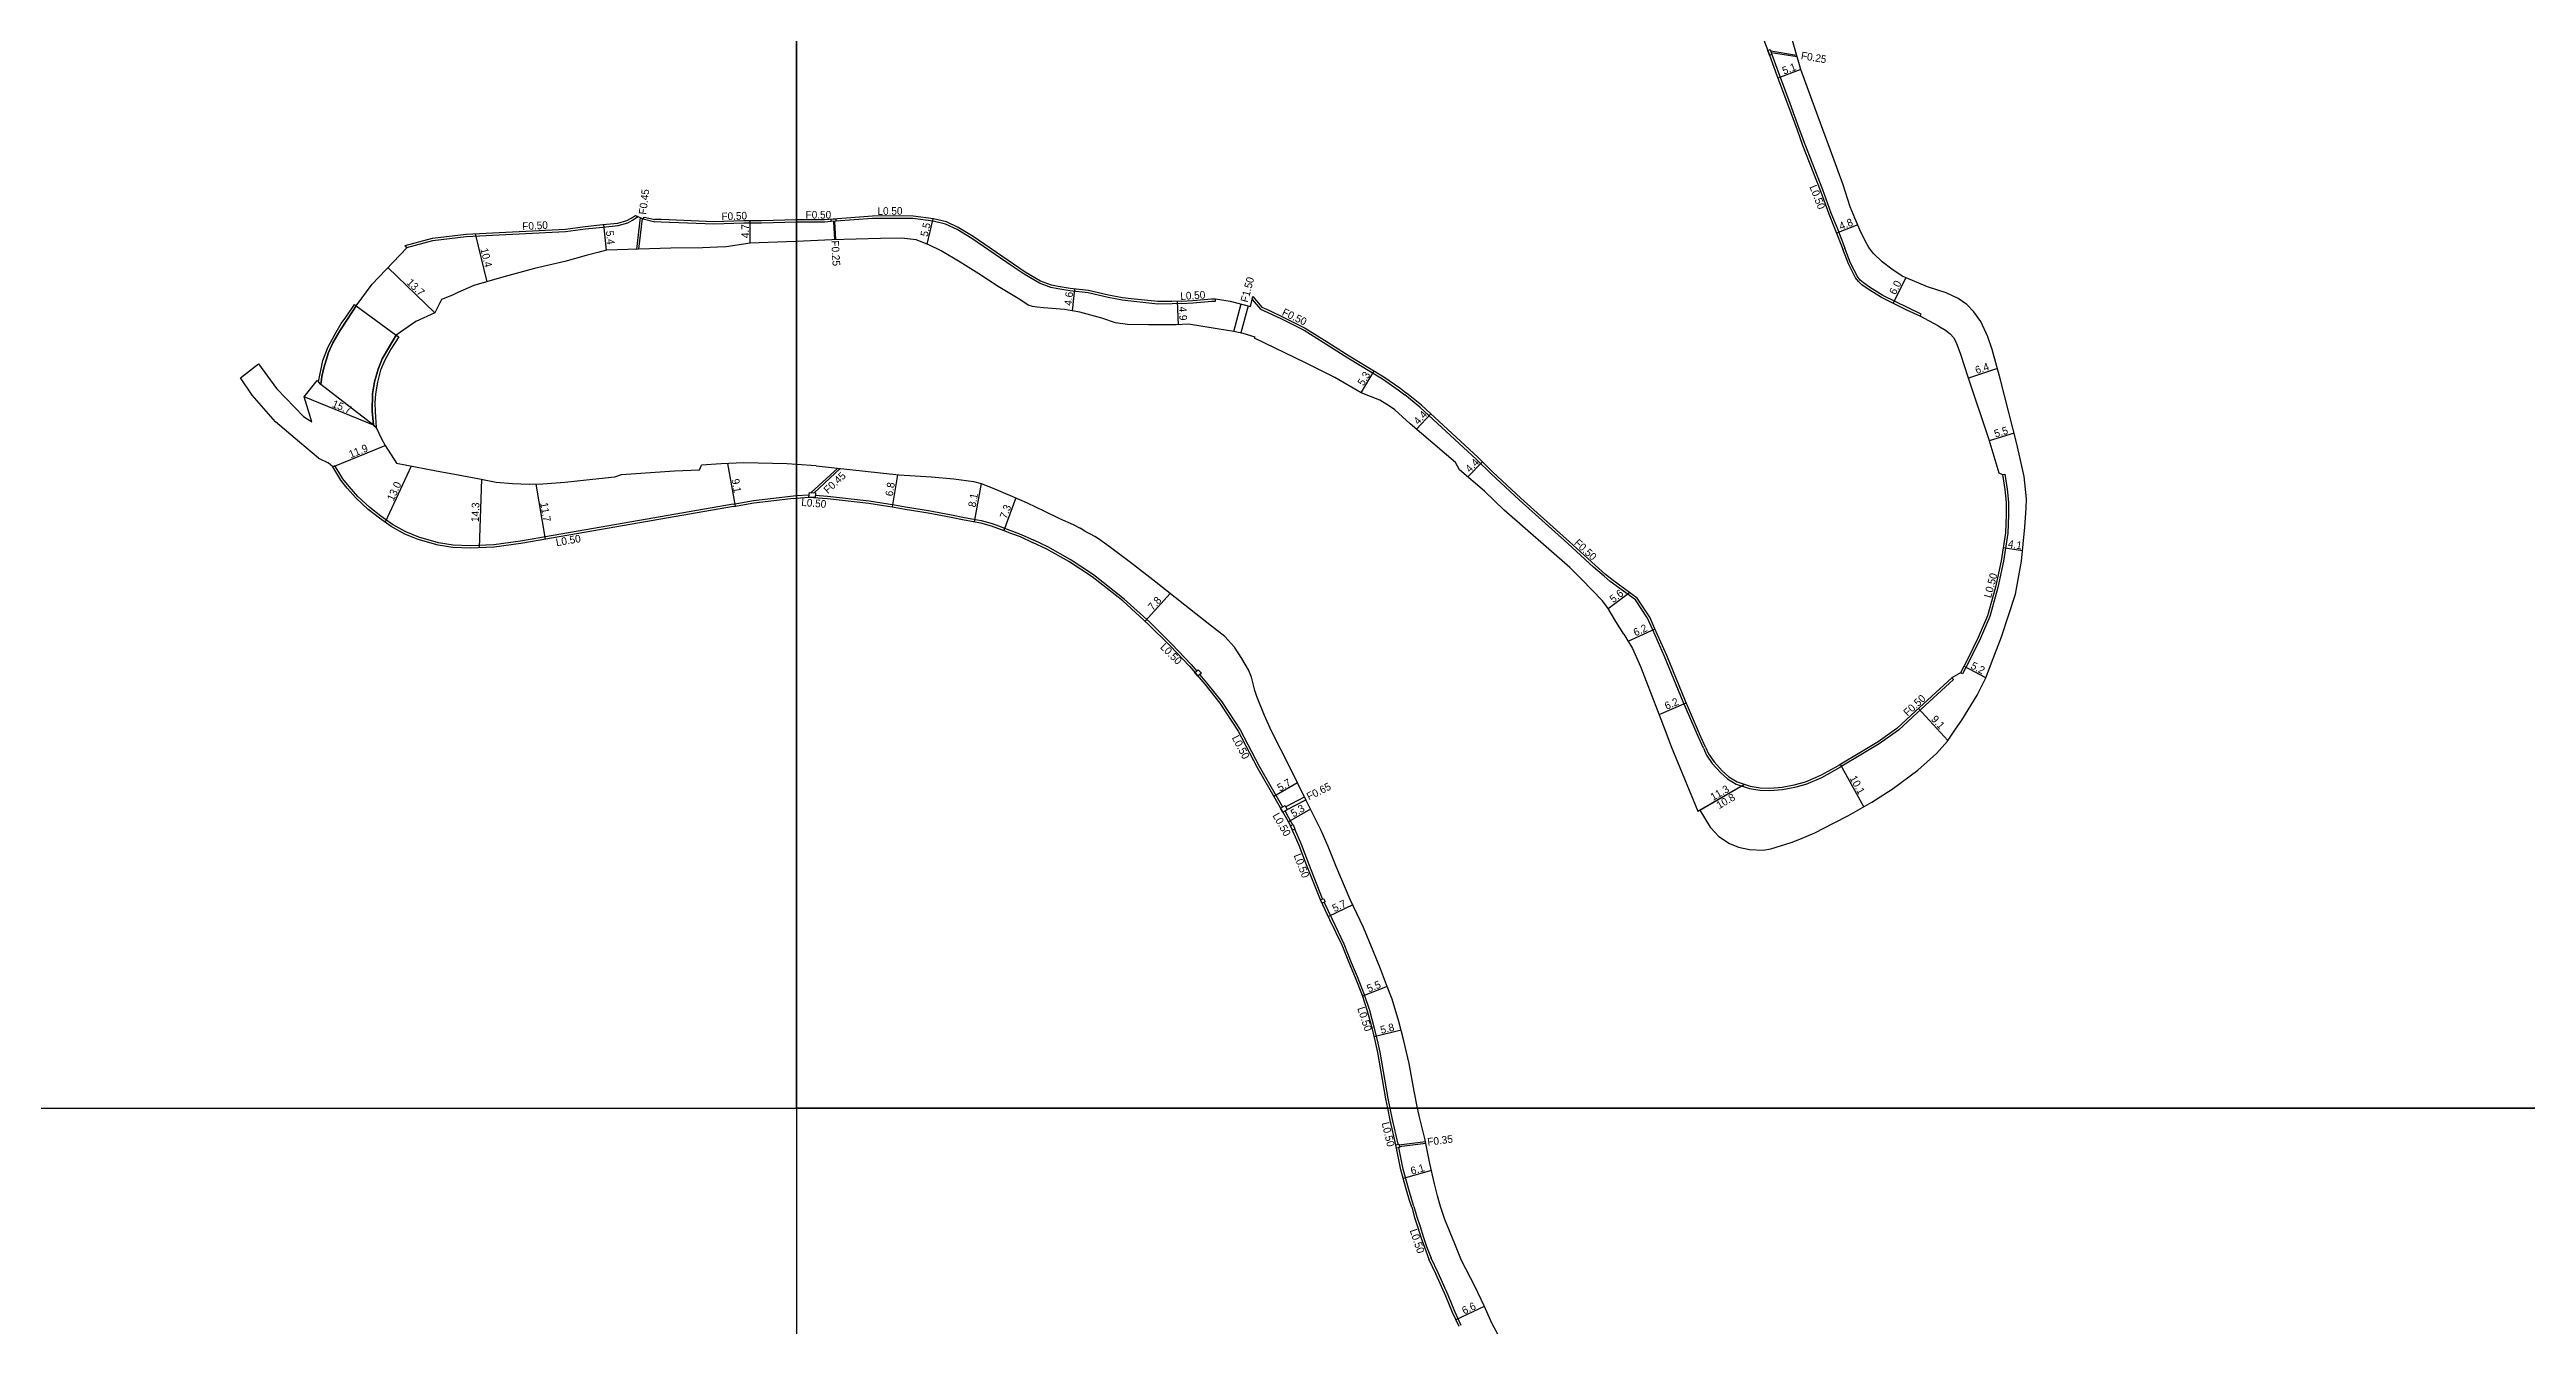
# Model space of a CAD drawing. Header units: metres. Extents: x -24000 to -20000, y -96000 to -93000.
# Drawn here: x -22556 to -22038, y -93645 to -93378 of the extents above; entities that cross this region are included whole.
import ezdxf

# ---------------------------------------------------------------- set-up
doc = ezdxf.new("R2010")
doc.units = ezdxf.units.M
doc.header["$LTSCALE"] = 2.5
for name, color, linetype in [('側溝・桝', 7, 'Continuous'), ('図郭', 7, 'Continuous'), ('幅員', 7, 'Continuous'), ('道路', 7, 'Continuous')]:
    doc.layers.add(name, color=color, linetype=linetype)
doc.styles.get("Standard").update_dxf_attribs({"font": ''})
doc.styles.get('Standard').set_extended_font_data('@MS PGothic')

msp = doc.modelspace()

# ---------------------------------------------------------------- linework, layer by layer
at = {"layer": '側溝・桝', "ltscale": 0.5, "flags": 128}
for points in [[(-22196.24, -93379.36), (-22196.6, -93378.36), (-22196.08, -93378.19), (-22195.73, -93379.19)], [(-22392.73, -93414.24), (-22392.73, -93413.74), (-22391.77, -93413.67), (-22391.76, -93414.17)], [(-22396.15, -93472.05), (-22397.41, -93471.94), (-22397.3, -93470.98), (-22396.05, -93471.08)], [(-22315.94, -93509.48), (-22316.59, -93508.72), (-22315.87, -93508.13), (-22315.21, -93508.84)], [(-22298.17, -93537.96), (-22298.66, -93537.09), (-22297.71, -93536.57), (-22297.23, -93537.47)], [(-22296.13, -93541.74), (-22296.54, -93540.79), (-22296.02, -93540.55), (-22295.66, -93541.49)], [(-22289.95, -93557.01), (-22290.26, -93556.34), (-22289.65, -93556.06), (-22289.32, -93556.76)], [(-22274.35, -93608.33), (-22274.49, -93607.63), (-22273.9, -93607.49), (-22273.73, -93608.21)]]:
    msp.add_lwpolyline(points, close=True, dxfattribs=at)
at = {"layer": '側溝・桝', "ltscale": 0.5}
for points in [[(-22196.13, -93378.19), (-22196.12, -93378.21)], [(-22195.77, -93379.2), (-22194.24, -93383.44), (-22192.01, -93389.39), (-22190, -93394.84), (-22188.84, -93398.04)], [(-22188.84, -93398.04), (-22185.15, -93407.48), (-22183.36, -93412.4), (-22182.03, -93415.78), (-22180.43, -93419.81)], [(-22164.67, -93434.04), (-22164.45, -93433.59), (-22167.23, -93432.33), (-22172.51, -93429.7), (-22175.28, -93428), (-22176.57, -93427.08), (-22177.24, -93426.47), (-22177.78, -93425.74), (-22178.51, -93424.41), (-22179.24, -93422.92), (-22180.43, -93419.81)]]:
    msp.add_lwpolyline(points, dxfattribs=at)
at = {"layer": '側溝・桝', "ltscale": 0.5, "flags": 128}
for points in [[(-22195.98, -93378.48), (-22190.55, -93379.38)], [(-22195.87, -93378.78), (-22190.47, -93379.66)], [(-22433.44, -93420.04), (-22432.73, -93413.39)], [(-22433.04, -93420.03), (-22432.26, -93413.6)], [(-22392.31, -93414.21), (-22392.1, -93418.06)], [(-22392.07, -93414.19), (-22391.84, -93418.05)], [(-22308.41, -93437.23), (-22306.91, -93431.47)], [(-22305.46, -93431.86), (-22306.95, -93437.54)], [(-22396.92, -93471.01), (-22391.37, -93465.89)], [(-22396.31, -93471.06), (-22390.85, -93465.95)], [(-22157.69, -93510.19), (-22158.03, -93509.82)], [(-22297.58, -93536.81), (-22293.64, -93534.77)], [(-22297.27, -93537.39), (-22293.33, -93535.4)], [(-22273.86, -93607.67), (-22268.3, -93606.97)], [(-22273.78, -93607.99), (-22268.24, -93607.3)]]:
    msp.add_lwpolyline(points, dxfattribs=at)
at = {"layer": '側溝・桝'}
for points in [[(-22440.56, -93415.37), (-22437.35, -93415.04), (-22435.37, -93414.48), (-22434.38, -93413.92), (-22433.73, -93413.5), (-22433.24, -93413.17)], [(-22432.11, -93413.66), (-22429.72, -93414.28)], [(-22400, -93414.34), (-22407.34, -93414.55), (-22411.07, -93414.55), (-22417.33, -93414.77), (-22428.38, -93414.32), (-22429.72, -93414.28)], [(-22392.73, -93414.24), (-22394.15, -93414.35), (-22399.8, -93414.34), (-22400, -93414.34)], [(-22345.27, -93428.35), (-22346.79, -93428.02), (-22349.16, -93427.13), (-22352.37, -93425.26), (-22354.88, -93423.59), (-22363.27, -93417.74), (-22366.4, -93415.9), (-22368.81, -93414.79), (-22371.39, -93414.16), (-22375.64, -93413.61), (-22379.81, -93413.55), (-22384.1, -93413.59), (-22391.76, -93414.17)], [(-22481.66, -93419.67), (-22476.18, -93418.17), (-22469.2, -93417.36), (-22448.38, -93416.31), (-22444.25, -93415.74), (-22440.56, -93415.37)], [(-22319.41, -93431.39), (-22321.36, -93431.47), (-22324.35, -93431.5), (-22330.01, -93430.92), (-22331.8, -93430.66), (-22334.76, -93430.11), (-22338.97, -93429.18), (-22342.78, -93428.76), (-22345.27, -93428.35)], [(-22319.41, -93431.39), (-22316.98, -93431.24), (-22313.06, -93430.93), (-22312.24, -93430.89), (-22312.27, -93430.39)], [(-22304.58, -93430.52), (-22302.83, -93432.56), (-22301.34, -93433.25), (-22298.48, -93434.6), (-22296.09, -93435.82), (-22293.72, -93437), (-22289.74, -93439.49), (-22284.53, -93442.77), (-22277.27, -93447.16), (-22273.98, -93449.48), (-22272.62, -93450.54)], [(-22230.89, -93488.54), (-22233.1, -93486.62), (-22238.49, -93481.66), (-22248.67, -93472.55), (-22254.5, -93467.06), (-22257.59, -93464.04), (-22269.44, -93453.09), (-22272.62, -93450.54)], [(-22413.31, -93473.43), (-22422.53, -93475.05), (-22437.71, -93477.71), (-22457.82, -93481.16), (-22463.39, -93481.93), (-22468.4, -93482.14), (-22471.92, -93482.02), (-22475, -93481.5), (-22479.11, -93480.35), (-22481.83, -93479.23), (-22484.67, -93477.72), (-22487.05, -93475.95), (-22489.41, -93474.16), (-22491.92, -93471.8), (-22493.73, -93469.75), (-22495.02, -93468.13), (-22495.89, -93466.72), (-22496.69, -93465.37), (-22497.12, -93465.63)], [(-22147.46, -93467.23), (-22146.97, -93467.15), (-22146.49, -93470.26)], [(-22413.31, -93473.43), (-22409.04, -93472.68), (-22401.28, -93471.74), (-22400, -93471.64)], [(-22400, -93471.64), (-22397.41, -93471.44), (-22397.35, -93471.45)], [(-22396.1, -93471.55), (-22393.5, -93471.77), (-22384.82, -93472.72), (-22379.48, -93473.57), (-22377.18, -93473.97), (-22372.38, -93474.77), (-22367.55, -93475.63), (-22364.81, -93476.24), (-22362.87, -93476.58), (-22361.35, -93476.84), (-22359.07, -93477.49), (-22357.75, -93477.99), (-22356.44, -93478.47), (-22354.81, -93479.08), (-22353, -93479.76), (-22350.35, -93480.98)], [(-22146.48, -93470.29), (-22146.21, -93473.02), (-22146.17, -93475.69), (-22146.3, -93479.51), (-22147.2, -93485.37), (-22148.45, -93490.9)], [(-22326.01, -93498.16), (-22331.38, -93493.32), (-22337.79, -93488.23), (-22342.73, -93485), (-22347.39, -93482.4), (-22350.35, -93480.98)], [(-22221.79, -93497.32), (-22224.29, -93493.48), (-22229.58, -93489.6), (-22230.89, -93488.54)], [(-22148.45, -93490.9), (-22150.12, -93496.99)], [(-22325.99, -93498.18), (-22321.41, -93502.73), (-22317.37, -93507.04), (-22316.2, -93508.4)], [(-22210.08, -93524.57), (-22211.33, -93521.74), (-22214.29, -93514.86), (-22218.2, -93505.32), (-22220.68, -93499.74), (-22221.79, -93497.32)], [(-22150.12, -93496.99), (-22152.05, -93501.53), (-22154.34, -93506.17), (-22155.81, -93508.99), (-22156.25, -93508.75)], [(-22315.56, -93509.15), (-22314.12, -93510.84), (-22310.93, -93514.83), (-22307.09, -93520.74), (-22303.1, -93528.35), (-22298.21, -93536.84)], [(-22157.69, -93510.19), (-22165.3, -93517.16), (-22169.23, -93520.81), (-22173.24, -93523.67), (-22176.73, -93525.71), (-22181.42, -93528.53)], [(-22210.08, -93524.57), (-22209.45, -93525.99), (-22208.24, -93527.75), (-22206.53, -93529.64), (-22205.05, -93530.96), (-22203.25, -93532.06), (-22200.41, -93532.98), (-22198.24, -93533.34), (-22196.16, -93533.41), (-22193.51, -93533.24), (-22190.95, -93532.7), (-22188.57, -93532.06), (-22185.27, -93530.66), (-22181.42, -93528.53)], [(-22297.71, -93537.72), (-22296.97, -93539.06), (-22296.11, -93540.54)], [(-22289.81, -93556.13), (-22289.83, -93556.09), (-22292.72, -93548.81), (-22294.29, -93544.73), (-22295.68, -93541.51)], [(-22281.05, -93576.2), (-22282.52, -93572.47), (-22283.75, -93569.5), (-22285.31, -93565.61), (-22287.86, -93560.27), (-22289.48, -93556.82)], [(-22275.68, -93600), (-22276.08, -93597.95), (-22277.79, -93588.21), (-22278.33, -93585.7), (-22278.94, -93583.26), (-22279.97, -93579.51), (-22281.05, -93576.2)], [(-22274, -93607.52), (-22275.22, -93602.36), (-22275.68, -93600)], [(-22270.71, -93620.59), (-22271.15, -93619.19), (-22271.77, -93617.02), (-22272.97, -93612.75), (-22273.86, -93608.24)], [(-22270.71, -93620.59), (-22270.1, -93622.73), (-22269.48, -93624.57), (-22268.72, -93627.05), (-22268.05, -93628.95), (-22267.13, -93631.36)], [(-22260.81, -93645.49), (-22262.16, -93642.58), (-22263.54, -93639.13), (-22265.66, -93634.45), (-22267.13, -93631.36)]]:
    msp.add_lwpolyline(points, dxfattribs=at)
at = {"layer": '図郭'}
for points in [[(-23200, -93600), (-22400, -93600), (-22400, -93000), (-23200, -93000)], [(-22400, -93600), (-21600, -93600), (-21600, -93000), (-22400, -93000)], [(-22400, -94200), (-21600, -94200), (-21600, -93600), (-22400, -93600)]]:
    msp.add_lwpolyline(points, close=True, dxfattribs=at)
at = {"layer": '幅員', "flags": 128}
for points in [[(-22189.68, -93382.39), (-22194.49, -93384.19)], [(-22439.8, -93420.24), (-22440.36, -93414.84)], [(-22409.72, -93418.75), (-22409.72, -93414.05)], [(-22372.67, -93418.98), (-22371.38, -93413.65)], [(-22177.76, -93414.91), (-22182.21, -93416.68)], [(-22464.82, -93426.85), (-22467.27, -93416.76)], [(-22475.75, -93433.32), (-22485.62, -93423.86)], [(-22342.25, -93432.95), (-22341.74, -93428.37)], [(-22167.69, -93425.96), (-22170.36, -93431.33)], [(-22320.02, -93435.83), (-22320.24, -93430.92)], [(-22281.79, -93450.09), (-22279.02, -93445.52)], [(-22148.51, -93444.99), (-22154.59, -93447.02)], [(-22488.59, -93456.88), (-22503.15, -93450.97)], [(-22270.19, -93457.71), (-22267.2, -93454.48)], [(-22497.12, -93465.63), (-22486.15, -93461.13)], [(-22145, -93458.58), (-22150.23, -93460.15)], [(-22480.71, -93465.46), (-22486.16, -93477.23)], [(-22414.46, -93464.94), (-22412.9, -93473.87)], [(-22259.41, -93467.73), (-22256.33, -93464.57)], [(-22466.03, -93468.22), (-22466.46, -93482.56)], [(-22454.65, -93469.22), (-22452.66, -93480.78)], [(-22378.88, -93467.26), (-22379.96, -93474)], [(-22361.35, -93469.1), (-22362.8, -93477.11)], [(-22354.08, -93472.11), (-22356.62, -93478.94)], [(-22143.27, -93483.2), (-22147.28, -93482.58)], [(-22321.75, -93492.16), (-22326.98, -93497.96)], [(-22230.03, -93495.29), (-22225.58, -93491.92)], [(-22225.86, -93502.14), (-22220.21, -93499.55)], [(-22150.92, -93509.79), (-22155.53, -93507.38)], [(-22219.37, -93517.49), (-22213.67, -93515.04)], [(-22158.88, -93522.92), (-22165.01, -93516.21)], [(-22176.48, -93536.82), (-22181.4, -93527.95)], [(-22295.08, -93531.83), (-22300.03, -93534.69)], [(-22211.23, -93537.74), (-22201.49, -93532.1)], [(-22210.84, -93537.51), (-22201.49, -93532.1)], [(-22292.39, -93537.3), (-22297.01, -93539.99)], [(-22283.52, -93557.39), (-22288.63, -93559.82)], [(-22276.32, -93574.49), (-22281.46, -93576.51)], [(-22273.4, -93583.62), (-22279.01, -93585.03)], [(-22267.06, -93613.03), (-22272.94, -93614.69)], [(-22255.97, -93641.52), (-22261.91, -93644.3)]]:
    msp.add_lwpolyline(points, dxfattribs=at)
at = {"layer": '道路'}
for points in [[(-22202.07, -93364.01), (-22196.6, -93378.36)], [(-22226.76, -93500.65), (-22224.94, -93503.68), (-22223.28, -93507.47), (-22219.69, -93516.64), (-22217.74, -93521.78), (-22216.8, -93524.18), (-22211.23, -93537.74), (-22210.84, -93537.51), (-22208.68, -93541.09), (-22206.86, -93543.06), (-22204.65, -93544.53), (-22202.72, -93545.3), (-22200.45, -93545.79), (-22197.59, -93545.93), (-22195.95, -93545.67), (-22191.72, -93544.31), (-22189.87, -93543.58), (-22186.77, -93542.29), (-22182.84, -93540.29), (-22179.68, -93538.68), (-22174.82, -93535.85), (-22170.53, -93533.13), (-22165.14, -93529.13), (-22161.24, -93525.69), (-22158.98, -93523.08), (-22157.28, -93520.6), (-22155.95, -93518.71), (-22152.77, -93513.43), (-22150.92, -93509.79), (-22149.39, -93505.78), (-22147.66, -93501.2), (-22144.73, -93492.31), (-22143.49, -93485.35), (-22142.77, -93478.28), (-22142.45, -93474.29), (-22142.43, -93472.32), (-22142.91, -93467.6), (-22144.43, -93460.79), (-22147.86, -93447.41), (-22149.57, -93441.02), (-22150.49, -93438.4), (-22151.99, -93435.19), (-22153.42, -93433.15), (-22154.89, -93431.59), (-22156.72, -93430.32), (-22159.25, -93429.18), (-22163.13, -93427.89), (-22166.28, -93426.6), (-22168.42, -93425.64), (-22170.64, -93424.22), (-22172.66, -93422.66), (-22174.43, -93420.88), (-22175.42, -93419.66), (-22176.18, -93418.23), (-22177.32, -93415.95), (-22178.3, -93413.63), (-22179.33, -93411.13), (-22180.82, -93406.55), (-22183.43, -93399.3), (-22185.07, -93394.91), (-22187.32, -93388.83), (-22189.68, -93382.39), (-22192.06, -93374.16)], [(-22196.6, -93378.36), (-22194.71, -93383.61), (-22192.48, -93389.57), (-22190.47, -93395.01), (-22189.31, -93398.22)], [(-22189.31, -93398.22), (-22185.62, -93407.66), (-22183.83, -93412.58), (-22182.49, -93415.96), (-22180.89, -93419.99)], [(-22481.97, -93419.24), (-22476.27, -93417.67), (-22469.24, -93416.86), (-22448.43, -93415.81), (-22444.31, -93415.25), (-22440.61, -93414.87)], [(-22440.61, -93414.87), (-22437.45, -93414.54), (-22435.56, -93414.02), (-22434.63, -93413.49), (-22433.77, -93412.94), (-22432.11, -93413.66), (-22431.92, -93413.3), (-22429.71, -93413.78)], [(-22400, -93413.84), (-22407.35, -93414.05), (-22411.08, -93414.05), (-22417.33, -93414.27), (-22428.37, -93413.82), (-22429.71, -93413.78)], [(-22345.19, -93427.86), (-22346.65, -93427.54), (-22348.94, -93426.68), (-22352.1, -93424.83), (-22354.6, -93423.18), (-22363, -93417.32), (-22366.17, -93415.46), (-22368.64, -93414.31), (-22371.3, -93413.67), (-22375.6, -93413.11), (-22379.8, -93413.05), (-22384.12, -93413.09), (-22394.16, -93413.85), (-22399.81, -93413.84), (-22400, -93413.84)], [(-22492.22, -93431.9), (-22488.93, -93427.31), (-22481.64, -93419.71), (-22481.97, -93419.24)], [(-22400, -93418.39), (-22402.15, -93418.48), (-22409.72, -93418.75), (-22414.73, -93419.5), (-22416.57, -93419.62), (-22419.74, -93419.72), (-22426.38, -93419.82), (-22439.8, -93420.24), (-22441.64, -93420.69), (-22444.06, -93421.36), (-22448.52, -93422.61), (-22454.88, -93424.08), (-22461.78, -93425.97), (-22467.58, -93427.65), (-22470.99, -93429.09), (-22472.1, -93429.63), (-22474.4, -93430.53), (-22475.75, -93433.32), (-22479.78, -93435.17), (-22483.88, -93438)], [(-22303.99, -93438.47), (-22306.46, -93437.65), (-22308.41, -93437.23), (-22311.93, -93436.7), (-22317.93, -93435.71), (-22320.52, -93435.86), (-22326.33, -93435.88), (-22330.7, -93435.77), (-22333.2, -93435.41), (-22336.08, -93434.48), (-22340.69, -93433.22), (-22343.88, -93432.67), (-22348.32, -93432.29), (-22349.6, -93432.15), (-22350.58, -93432), (-22351.51, -93431.77), (-22353.26, -93430.57), (-22357.82, -93427.81), (-22361.84, -93425.17), (-22365.78, -93422.76), (-22369.72, -93420.39), (-22372.32, -93419.12), (-22374.94, -93418.08), (-22378.05, -93417.7), (-22382.41, -93417.77), (-22392.63, -93418.08), (-22400, -93418.39)], [(-22160.9, -93436.06), (-22164.67, -93434.04), (-22167.45, -93432.78), (-22172.76, -93430.14), (-22175.55, -93428.41), (-22176.89, -93427.47), (-22177.61, -93426.81), (-22178.21, -93426.01), (-22178.95, -93424.63), (-22179.7, -93423.11), (-22180.89, -93419.99)], [(-22319.44, -93430.89), (-22321.38, -93430.97), (-22324.32, -93431), (-22329.95, -93430.42), (-22331.72, -93430.17), (-22334.67, -93429.62), (-22338.89, -93428.69), (-22342.71, -93428.26), (-22345.19, -93427.86)], [(-22319.44, -93430.89), (-22317.01, -93430.74), (-22313.09, -93430.43), (-22312.27, -93430.39)], [(-22312.27, -93430.39), (-22309.17, -93430.87), (-22304.92, -93432.01), (-22304.44, -93429.93), (-22302.53, -93432.15)], [(-22499.64, -93448.33), (-22499.42, -93446.71), (-22499, -93444.84), (-22498.02, -93441.63), (-22497.12, -93439.63), (-22495.65, -93437.11), (-22494.07, -93434.64), (-22492.22, -93431.9)], [(-22302.53, -93432.15), (-22301.13, -93432.8), (-22298.26, -93434.15), (-22295.87, -93435.37), (-22293.48, -93436.56), (-22289.47, -93439.06), (-22284.26, -93442.35), (-22277, -93446.74), (-22273.68, -93449.08), (-22272.3, -93450.15)], [(-22488.59, -93456.88), (-22488.92, -93453.98), (-22488.84, -93450.32), (-22488.43, -93447.79), (-22487.64, -93445.14), (-22486.81, -93442.98), (-22485.51, -93440.75), (-22483.88, -93438)], [(-22275.85, -93452.92), (-22277.85, -93451.61), (-22281.79, -93450.09), (-22287.3, -93446.91), (-22293.39, -93443.84), (-22304.07, -93438.66), (-22303.99, -93438.47)], [(-22160.9, -93436.06), (-22159.35, -93436.99), (-22158.4, -93437.76), (-22157.72, -93438.54), (-22157.13, -93439.57), (-22156.24, -93442), (-22154.69, -93446.72), (-22150.31, -93459.88)], [(-22516.47, -93446.98), (-22512.69, -93444.02)], [(-22512.69, -93444.02), (-22508.91, -93449.19), (-22503.29, -93455.05), (-22501.95, -93455.89)], [(-22500.11, -93463.78), (-22504.15, -93460.41), (-22509.12, -93456.15), (-22514.06, -93450.6), (-22516.47, -93446.98)], [(-22503.15, -93450.97), (-22500.4, -93447.51), (-22499.64, -93448.33)], [(-22501.5, -93456.18), (-22503.15, -93450.97)], [(-22230.58, -93488.15), (-22232.76, -93486.24), (-22238.16, -93481.29), (-22248.34, -93472.18), (-22254.15, -93466.7), (-22257.24, -93463.68), (-22269.11, -93452.71), (-22272.3, -93450.15)], [(-22230.03, -93495.29), (-22231.2, -93493.68), (-22235.61, -93489.11), (-22238.08, -93486.67), (-22251.79, -93474.67), (-22255.9, -93470.71), (-22261.15, -93466.26), (-22262, -93464.73), (-22271.49, -93456.6), (-22274.74, -93453.66), (-22275.85, -93452.92)], [(-22488.59, -93456.88), (-22488.06, -93457.39), (-22486.91, -93459.76), (-22486.15, -93461.13), (-22483.77, -93464.82), (-22481.63, -93465.28), (-22475.82, -93466.39), (-22470.9, -93467.31), (-22466.8, -93468.08), (-22462.93, -93468.79), (-22459.5, -93469.11), (-22455.99, -93469.25), (-22453.16, -93469.18), (-22448.57, -93468.84), (-22441.45, -93468.05), (-22438.08, -93467.67), (-22436.66, -93467.23), (-22425.6, -93466.46), (-22420.31, -93466.23)], [(-22150.31, -93459.88), (-22148.21, -93466.89), (-22147.46, -93467.23), (-22146.98, -93470.34)], [(-22497.12, -93465.63), (-22498.14, -93464.79)], [(-22413.23, -93473.92), (-22422.45, -93475.54), (-22437.63, -93478.2), (-22457.74, -93481.65), (-22463.35, -93482.42), (-22468.4, -93482.64), (-22471.97, -93482.52), (-22475.11, -93481.99), (-22479.27, -93480.82), (-22482.04, -93479.68), (-22484.94, -93478.14), (-22487.35, -93476.35), (-22489.74, -93474.54), (-22492.28, -93472.15), (-22494.12, -93470.07), (-22495.43, -93468.42), (-22496.32, -93466.98), (-22497.12, -93465.63)], [(-22420.31, -93466.23), (-22419.9, -93465.29)], [(-22400, -93465.12), (-22402.02, -93464.99), (-22411.07, -93464.79), (-22415.81, -93464.99), (-22419.9, -93465.29)], [(-22395.94, -93465.39), (-22400, -93465.12)], [(-22395.94, -93465.39), (-22378.59, -93467.3), (-22371.75, -93467.69), (-22367.06, -93468.09), (-22362.92, -93468.67), (-22361.35, -93469.1), (-22359.06, -93470.02), (-22354.94, -93471.75), (-22351.69, -93473.12), (-22348.23, -93474.8), (-22344.93, -93476.42), (-22342.11, -93477.71), (-22340.64, -93478.45)], [(-22413.23, -93473.92), (-22408.96, -93473.18), (-22401.23, -93472.24), (-22400, -93472.14)], [(-22400, -93472.14), (-22397.41, -93471.94), (-22393.54, -93472.27), (-22384.89, -93473.21), (-22379.56, -93474.06), (-22377.27, -93474.47), (-22372.47, -93475.26), (-22367.65, -93476.12), (-22364.9, -93476.73), (-22362.96, -93477.08), (-22361.46, -93477.33), (-22359.22, -93477.97), (-22357.92, -93478.46), (-22356.61, -93478.94), (-22354.98, -93479.55), (-22353.19, -93480.22), (-22350.57, -93481.43)], [(-22146.98, -93470.34), (-22146.7, -93473.05), (-22146.67, -93475.69), (-22146.8, -93479.46), (-22147.69, -93485.27), (-22148.93, -93490.79)], [(-22326.34, -93498.54), (-22331.7, -93493.7), (-22338.08, -93488.63), (-22342.98, -93485.43), (-22347.62, -93482.84), (-22350.57, -93481.43)], [(-22269.93, -93600), (-22270.68, -93596.39), (-22271.73, -93590.64), (-22272.8, -93585.84), (-22273.9, -93581.79), (-22275.25, -93577.15), (-22276.45, -93574.16), (-22277.7, -93570.79), (-22279.22, -93566.99), (-22281.29, -93562.12), (-22284.07, -93556.23), (-22286.97, -93549.33), (-22288.64, -93545.18), (-22290.15, -93541.82), (-22293.28, -93535.51), (-22296.71, -93528.5), (-22300.54, -93520.99), (-22301.99, -93517.68), (-22303.64, -93513.71), (-22304.02, -93512.49), (-22304.7, -93509.68), (-22305.36, -93508.12), (-22306.75, -93505.77), (-22308.31, -93503.37), (-22310.3, -93501.16), (-22313.14, -93498.97), (-22318.7, -93494.57), (-22324.77, -93489.78), (-22330.04, -93485.66), (-22334.24, -93482.52), (-22336.75, -93480.71), (-22337.55, -93480.22), (-22338.48, -93479.69), (-22339.46, -93479.2), (-22340.64, -93478.45)], [(-22221.33, -93497.11), (-22223.92, -93493.14), (-22229.27, -93489.21), (-22230.58, -93488.15)], [(-22148.93, -93490.79), (-22150.58, -93496.79)], [(-22226.76, -93500.65), (-22228.44, -93497.99), (-22230.03, -93495.29)], [(-22209.63, -93524.37), (-22210.88, -93521.54), (-22213.83, -93514.67), (-22217.74, -93505.12), (-22220.22, -93499.53), (-22221.33, -93497.11)], [(-22150.58, -93496.79), (-22152.51, -93501.33), (-22154.78, -93505.94), (-22156.26, -93508.77), (-22158.03, -93509.82)], [(-22326.34, -93498.54), (-22321.77, -93503.08), (-22317.74, -93507.38), (-22314.5, -93511.16), (-22311.34, -93515.12), (-22307.52, -93521), (-22303.54, -93528.6), (-22299.84, -93535.02)], [(-22158.03, -93509.82), (-22165.64, -93516.79), (-22169.55, -93520.42), (-22173.51, -93523.25), (-22176.98, -93525.28), (-22181.66, -93528.09)], [(-22209.63, -93524.37), (-22209.01, -93525.74), (-22207.84, -93527.44), (-22206.18, -93529.28), (-22204.75, -93530.56), (-22203.04, -93531.6), (-22200.29, -93532.5), (-22198.19, -93532.84), (-22196.17, -93532.91), (-22193.57, -93532.74), (-22191.06, -93532.22), (-22188.73, -93531.59), (-22185.49, -93530.21), (-22181.66, -93528.09)], [(-22299.84, -93535.02), (-22297.4, -93539.31), (-22296.54, -93540.79)], [(-22281.51, -93576.39), (-22282.98, -93572.65), (-22284.21, -93569.69), (-22285.77, -93565.81), (-22288.31, -93560.48), (-22290.29, -93556.29), (-22293.18, -93548.99), (-22294.75, -93544.92), (-22296.54, -93540.79)], [(-22276.19, -93600), (-22276.58, -93598.04), (-22278.28, -93588.31), (-22278.81, -93585.81), (-22279.42, -93583.39), (-22280.44, -93579.65), (-22281.51, -93576.39)], [(-22271.18, -93620.74), (-22271.63, -93619.34), (-22272.25, -93617.16), (-22273.46, -93612.87), (-22274.49, -93607.63), (-22275.71, -93602.46), (-22276.19, -93600)], [(-22251.98, -93649.51), (-22254.29, -93645.12), (-22256.02, -93641.4), (-22257.98, -93637.26), (-22260.73, -93631.88), (-22262.15, -93628.41), (-22264.24, -93623.29), (-22265.14, -93620.54), (-22265.75, -93618.3), (-22266.41, -93615.83), (-22267.4, -93611.57), (-22268.42, -93606.35), (-22269.49, -93602.1), (-22269.93, -93600)], [(-22271.18, -93620.74), (-22270.58, -93622.87), (-22269.96, -93624.73), (-22269.19, -93627.2), (-22268.52, -93629.12), (-22267.58, -93631.58)], [(-22261.26, -93645.7), (-22262.62, -93642.78), (-22264, -93639.33), (-22266.11, -93634.66), (-22267.58, -93631.58)]]:
    msp.add_lwpolyline(points, dxfattribs=at)
at = {"layer": '道路', "ltscale": 0.5, "flags": 128}
for points in [[(-22499.64, -93448.33), (-22500.17, -93447.77), (-22499.21, -93443.32), (-22498.08, -93440.49), (-22496.43, -93437.4), (-22495.4, -93435.55), (-22494.37, -93434.16), (-22492.62, -93431.59), (-22492.22, -93431.9), (-22494.07, -93434.64), (-22495.65, -93437.11), (-22497.12, -93439.63), (-22498.02, -93441.63), (-22499, -93444.84), (-22499.42, -93446.71)], [(-22488.59, -93456.88), (-22499.64, -93448.33), (-22499.42, -93446.71), (-22499, -93444.84), (-22498.02, -93441.63), (-22497.12, -93439.63), (-22495.65, -93437.11), (-22494.07, -93434.64), (-22492.22, -93431.9), (-22483.88, -93438), (-22485.51, -93440.75), (-22486.81, -93442.98), (-22487.64, -93445.14), (-22488.43, -93447.79), (-22488.84, -93450.32), (-22488.92, -93453.98)], [(-22488.59, -93456.88), (-22488.92, -93453.98), (-22488.84, -93450.32), (-22488.43, -93447.79), (-22487.64, -93445.14), (-22486.81, -93442.98), (-22485.51, -93440.75), (-22483.88, -93438), (-22483.32, -93438.4), (-22484.98, -93440.99), (-22486.28, -93443.23), (-22487.12, -93445.34), (-22487.8, -93447.9), (-22488.22, -93450.3), (-22488.32, -93452.18), (-22488.26, -93454.03), (-22488.06, -93457.39)]]:
    msp.add_lwpolyline(points, close=True, dxfattribs=at)
at = {"layer": '道路', "flags": 128}
for points in [[(-22501.95, -93455.89), (-22501.5, -93456.18)], [(-22500.11, -93463.78), (-22498.14, -93464.79)]]:
    msp.add_lwpolyline(points, dxfattribs=at)

# ---------------------------------------------------------------- texts
at = {"layer": '側溝・桝'}
for s, rotation, p in [('F0.25', 350.5549, (-22189.74, -93380.19)), ('F0.45', 83.0947, (-22431.49, -93412.83)), ('L0.50', 291.3184, (-22187.89, -93406.94)), ('F0.50', 2.8775, (-22457.42, -93416.01)), ('F0.50', 2.0197, (-22415.71, -93413.96)), ('F0.50', 359.9343, (-22398.12, -93413.59)), ('L0.50', 0.5733, (-22383.06, -93412.83)), ('F0.25', 273.4298, (-22392.76, -93418.24)), ('L0.50', 3.4134, (-22319.59, -93430.65)), ('F1.50', 75.2438, (-22305.51, -93431.28)), ('F0.50', 334.7341, (-22298.49, -93433.77)), ('F0.45', 43.0645, (-22393.45, -93471.34)), ('L0.50', 355.1491, (-22399.08, -93473.78)), ('L0.50', 9.7497, (-22450.28, -93482.25)), ('F0.50', 317.4743, (-22237.3, -93481.74)), ('L0.50', 74.6179, (-22149.85, -93493.18)), ('L0.50', 315.1652, (-22323.98, -93503.49)), ('F0.50', 42.8538, (-22167.3, -93517.98)), ('L0.50', 297.6357, (-22308.89, -93522.38)), ('F0.65', 26.737, (-22292.68, -93535.51)), ('L0.50', 299.5592, (-22300.37, -93538.65)), ('L0.50', 291.1091, (-22295.93, -93547.01)), ('L0.50', 288.0945, (-22282.59, -93579.04)), ('L0.50', 283.3001, (-22277.47, -93603.07)), ('F0.35', 7.1429, (-22267.79, -93607.84)), ('L0.50', 288.6599, (-22271.62, -93625.58))]:
    msp.add_text(s, height=1.6, rotation=rotation, dxfattribs=at).set_placement(p)
at = {"layer": '幅員'}
for s, rotation, p in [('5.1', 20.4585, (-22193.22, -93383.45)), ('4.7', 90, (-22409.97, -93417.69)), ('5.5', 76.3816, (-22372.57, -93417.5)), ('4.8', 21.6691, (-22181.29, -93416.04)), ('10.4', 283.6201, (-22466.23, -93419.98)), ('5.4', 275.8225, (-22439.96, -93416.22)), ('13.7', 316.1999, (-22481.8, -93427.17)), ('4.6', 83.5851, (-22342.39, -93431.92)), ('6.0', 63.5636, (-22169.83, -93429.69)), ('4.9', 272.5065, (-22319.93, -93432.07)), ('5.3', 58.8327, (-22281.28, -93448.77)), ('6.4', 18.3904, (-22152.86, -93446.18)), ('15.7', 337.9021, (-22497.43, -93453.02)), ('4.4', 47.2476, (-22269.77, -93456.9)), ('11.9', 22.2705, (-22493.39, -93463.83)), ('5.5', 16.7325, (-22148.91, -93459.49)), ('4.4', 45.663, (-22258.97, -93466.92)), ('13.0', 65.1396, (-22484.43, -93472.89)), ('9.1', 279.957, (-22413.63, -93468.26)), ('6.8', 80.921, (-22379.87, -93471.86)), ('8.1', 79.7841, (-22362.52, -93474.17)), ('14.3', 88.2634, (-22466.55, -93477.18)), ('11.7', 279.7497, (-22453.71, -93473.2)), ('7.3', 69.5777, (-22356.02, -93476.62)), ('4.1', 351.3006, (-22146.37, -93482.47)), ('7.8', 47.9536, (-22325.4, -93495.83)), ('5.6', 37.2033, (-22228.97, -93494.18)), ('6.2', 24.6358, (-22224.3, -93501.15)), ('5.2', 332.3896, (-22154.25, -93507.77)), ('6.2', 23.2483, (-22217.79, -93516.54)), ('9.1', 312.4435, (-22162.51, -93518.57)), ('5.7', 29.9687, (-22298.78, -93533.68)), ('11.3', 30.0445, (-22208.04, -93535.61)), ('10.8', 30.0445, (-22206.78, -93537.34)), ('10.1', 298.9958, (-22179.52, -93530.83)), ('5.3', 30.2038, (-22295.93, -93539.07)), ('5.7', 25.5067, (-22287.33, -93558.93)), ('5.5', 21.4575, (-22280.18, -93575.73)), ('5.8', 14.046, (-22277.52, -93584.4)), ('6.1', 15.7581, (-22271.15, -93613.93)), ('6.6', 25.0687, (-22260.2, -93643.22))]:
    msp.add_text(s, height=1.6, rotation=rotation, dxfattribs=at).set_placement(p)

doc.saveas('drawing.dxf')
